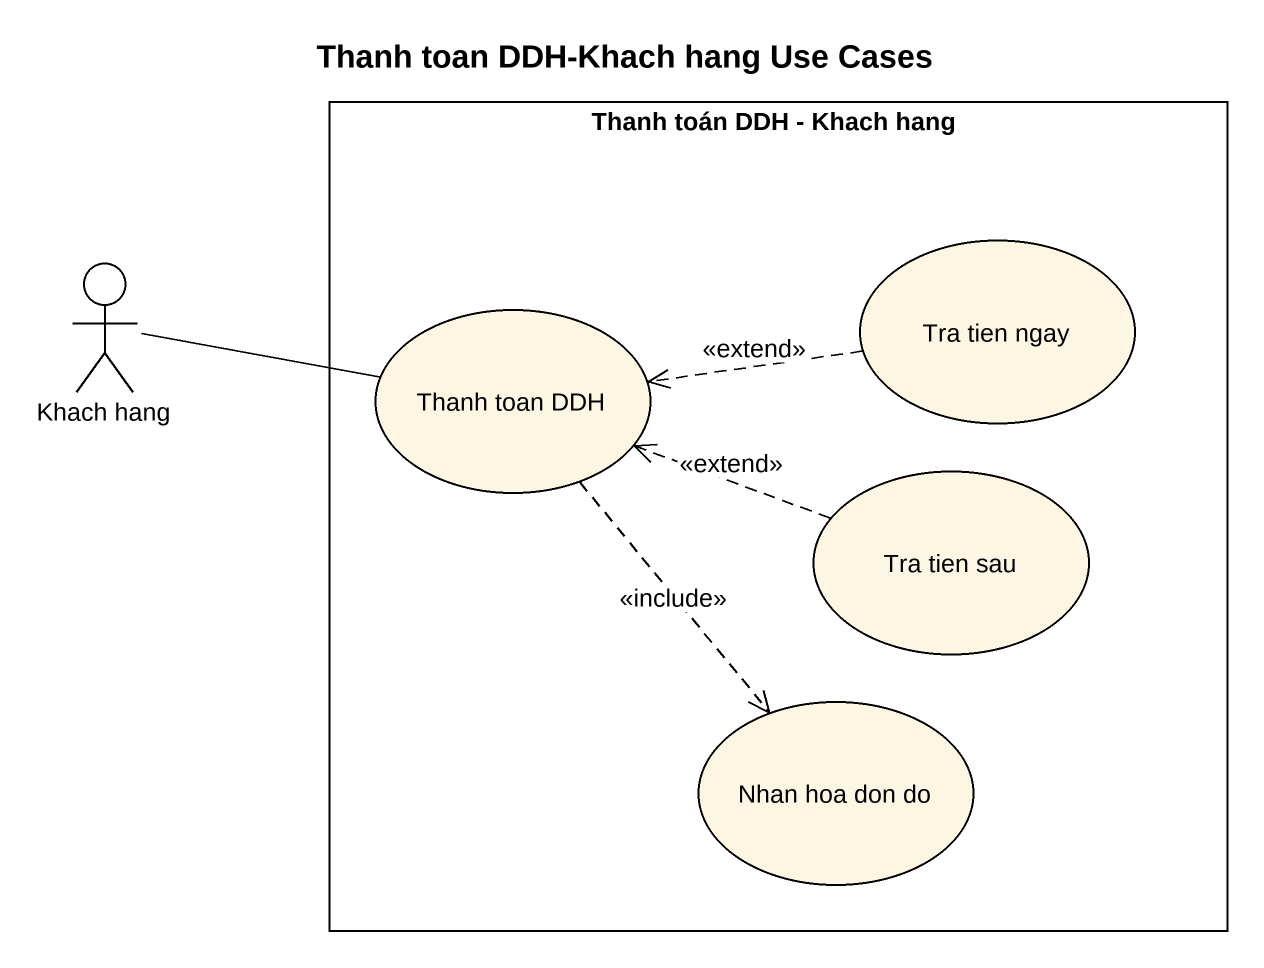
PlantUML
@startuml
title Thanh toan DDH-Khach hang Use Cases
rectangle "Thanh toán DDH - Khach hang" as Thanh_toán_DDH_Khach_hang {
  usecase "Tra tien ngay" as Tra_tien_ngay
  usecase "Thanh toan DDH" as Thanh_toan_DDH
  usecase "Tra tien sau" as Tra_tien_sau
  usecase "Nhan hoa don do" as Nhan_hoa_don_do
}
actor "Khach hang" as Khach_hang
Tra_tien_ngay .left.> Thanh_toan_DDH : <<extend>>
Khach_hang -right- Thanh_toan_DDH
Thanh_toan_DDH ..> Nhan_hoa_don_do : <<include>>
Tra_tien_sau .left.> Thanh_toan_DDH : <<extend>>
@enduml
